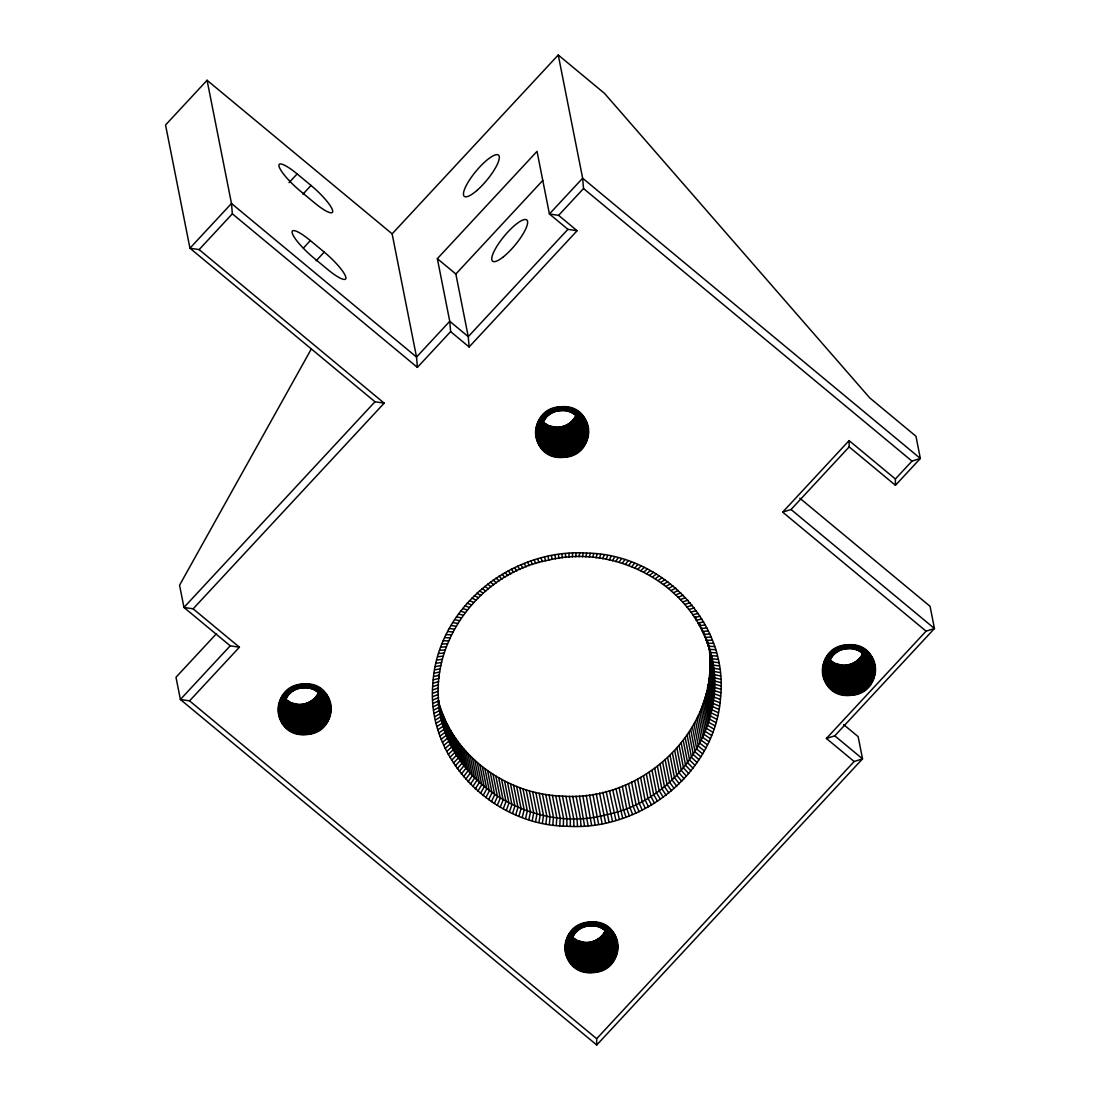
<?xml version="1.0" encoding="UTF-8"?>
<svg xmlns="http://www.w3.org/2000/svg" width="1100" height="1100" viewBox="0 0 1100 1100"><rect width="100%" height="100%" fill="white"/><g stroke="black" fill="none" stroke-linecap="round" stroke-linejoin="round"><path stroke-width="1.5" d="M566.871 826.251C493.089 825.577 425.521 758.409 432.905 683.279C437.319 607.104 512.132 547.993 586.712 553.107C660.509 553.781 728.062 620.95 720.679 696.08C716.265 772.255 641.465 831.366 566.871 826.251L566.899 818.345L562.499 796.125C506.55 794.612 452.457 755.604 438.281 700.618C443.946 780.904 531.85 835.45 607.269 814.495C679.36 799.851 731.72 720.981 709.747 649.151M437.058 726.44L442.681 722.838C421.465 650.719 476.754 573.004 548.831 560.079C618.846 542.795 699.944 588.899 712.264 661.842L718.781 662.709M562.499 796.125C641.809 802.354 719.744 730.263 709.28 649.138M303.132 687.857C329.45 684.296 331.54 726.701 305.346 726.646C279.029 730.194 276.925 687.803 303.132 687.857L303.201 684.007C338.071 680.433 340.519 733.452 306.075 734.539C271.205 738.1 268.757 685.094 303.201 684.007M560.615 410.658C586.933 407.096 589.036 449.487 562.829 449.433C536.511 452.994 534.421 410.589 560.615 410.658L560.684 406.794C595.567 403.232 598.001 456.239 563.558 457.325C528.688 460.9 526.24 407.88 560.684 406.794M568.961 557.205L569.03 553.355M589.957 925.884C616.275 922.322 618.365 964.727 592.171 964.673C565.854 968.22 563.75 925.829 589.957 925.884L590.026 922.034C624.896 918.459 627.344 971.479 592.9 972.565C558.03 976.126 555.582 923.12 590.026 922.034M847.44 648.684C873.758 645.123 875.861 687.514 849.654 687.459C823.336 691.02 821.246 648.629 847.44 648.684L847.509 644.82C882.393 641.259 884.826 694.265 850.383 695.351C815.513 698.926 813.065 645.906 847.509 644.82M302.143 734.553L302.321 726.646L297.921 704.426L291.156 702.831L285.395 699.146L289.795 721.366L285.821 727.664M559.625 457.339L559.817 449.446L555.418 427.226L548.639 425.618L542.891 421.946L547.291 444.152L543.317 450.45M563.337 826.059L563.516 818.152L559.116 795.933M588.967 972.579L589.146 964.673L584.746 942.452L577.074 940.445L571.533 936.499L575.933 958.719L571.739 964.81M846.45 695.365L846.643 687.473L842.242 665.252L834.57 663.245L829.015 659.299L833.415 681.505L829.221 687.61M559.817 825.77L560.148 817.891L555.748 795.671M572.344 556.999L572.564 553.135M300.836 734.429L301.317 726.55L296.931 704.344M558.332 457.215L558.814 449.35L554.414 427.13M556.311 825.412L556.793 817.548L552.393 795.327M587.661 972.455L588.143 964.59L583.756 942.37M845.157 695.241L845.639 687.376L841.239 665.156M552.819 824.973L553.451 817.121L549.051 794.901M304.136 687.803L304.507 683.939M561.632 410.603L562.004 406.725M575.74 556.875L576.111 553.011M590.961 925.843L591.332 921.965M848.457 648.629L848.829 644.751M299.544 734.25L300.327 726.412L295.928 704.206M557.04 457.036L557.824 449.212L553.424 426.993M549.326 824.436L550.11 816.612L545.71 794.393M586.369 972.276L587.152 964.452L582.752 942.232M843.865 695.062L844.649 687.239L840.249 665.019M545.861 823.831L546.796 816.035L542.396 793.815M579.123 556.834L579.645 552.956M298.265 734.003L299.351 726.234L294.951 704.014M555.748 456.803L556.834 449.034L552.434 426.814M542.41 823.144L543.496 815.375L539.096 793.155M585.09 972.029L586.176 964.26L581.776 942.04M842.572 694.829L843.659 687.06L839.259 664.84M538.986 822.374L540.224 814.646L535.824 792.426M305.14 687.803L305.827 683.939M562.636 410.603L563.31 406.725M582.505 556.861L583.179 552.998M591.965 925.829L592.652 921.965M849.461 648.629L850.135 644.751M297 733.714L298.375 726L293.975 703.78M554.482 456.5L555.857 448.8L551.457 426.58M535.576 821.535L536.965 813.835L532.565 791.615M583.825 971.74L585.2 964.026L580.8 941.82M841.308 694.526L842.683 686.826L838.282 664.606M532.207 820.6L533.72 812.941L529.32 790.721M585.888 556.971L586.712 553.107M295.749 733.343L297.413 725.725L293.012 703.505M553.245 456.143L554.909 448.525L550.509 426.305M528.852 819.596L530.516 811.979L526.116 789.759M582.574 971.383L584.237 963.751L579.837 941.545M840.07 694.169L841.734 686.551L837.334 664.331M525.525 818.51L527.34 810.934L522.94 788.727M306.157 687.857L307.134 683.994M563.64 410.644L564.616 406.78M589.27 557.164L590.246 553.3M592.982 925.884L593.959 922.02M850.465 648.67L851.441 644.82M294.525 732.93L296.478 725.409L292.077 703.189M552.007 455.73L553.96 448.209L549.56 425.989M522.239 817.355L524.191 809.834L519.791 787.614M581.35 970.956L583.303 963.435L578.902 941.215M838.832 693.756L840.785 686.235L836.385 664.015M518.98 816.117L521.07 808.638L516.67 786.431M592.639 557.439L593.766 553.589M293.329 732.463L295.556 725.051L291.156 702.831M550.811 455.249L553.039 447.837L548.639 425.618M515.749 814.798L517.976 807.386L513.576 785.166M580.154 970.489L582.381 963.077L577.981 940.857M837.636 693.275L839.864 685.864L835.464 663.644M512.559 813.409L514.924 806.053L510.524 783.832M307.147 687.94L308.44 684.118M564.644 410.74L565.923 406.904M595.994 557.783L597.273 553.946M593.973 925.966L595.265 922.144M851.469 648.766L852.747 644.93M292.146 731.926L294.649 724.639L290.249 702.419M549.629 454.726L552.145 447.439L547.745 425.219M509.41 811.938L511.913 804.65L507.513 782.43M578.971 969.952L581.474 962.665L577.074 940.445M836.454 692.752L838.97 685.465L834.57 663.245M506.303 810.398L508.942 803.179L504.543 780.959M599.335 558.209L600.779 554.386M291.005 731.349L293.769 724.199L289.369 701.979M548.487 454.135L551.265 446.985L546.865 424.765M503.236 808.789L506 801.639L501.6 779.419M577.83 969.375L580.594 962.225L576.194 940.005M835.312 692.161L838.09 685.011L833.69 662.791M500.211 807.111L503.112 800.03L498.712 777.81M308.137 688.077L309.732 684.296M565.634 410.877L567.215 407.082M602.676 558.704L604.257 554.923M594.962 926.104L596.558 922.322M852.459 648.904L854.04 645.109M289.891 730.702L292.916 723.704L288.516 701.484M547.374 453.502L550.413 446.49L546.013 424.284M497.241 805.351L500.266 798.352L495.866 776.133M576.716 968.742L579.741 961.73L575.341 939.51M834.199 691.529L837.237 684.53L832.838 662.31M494.312 803.536L497.461 796.606L493.061 774.386M584.746 942.452C593.381 943.14 602.277 938.08 605.66 930.023M842.242 665.252C850.878 665.926 859.76 660.88 863.143 652.809L867.543 675.029L873.689 679.154M605.99 559.281L607.723 555.527M288.819 730.015L292.091 723.181L287.691 700.961M546.301 452.815L549.587 445.967L545.188 423.748M491.425 801.639L494.711 794.791L490.311 772.571M575.644 968.055L578.916 961.207L574.516 938.987M833.126 690.841L836.412 683.994L832.013 661.774M488.606 799.686L492.002 792.921L487.603 770.701M309.127 688.27L311.011 684.53M566.61 411.056L568.494 407.33M609.29 559.941L611.174 556.215M595.952 926.296L597.836 922.556M853.435 649.082L855.319 645.356M297.921 704.426C306.24 705.072 314.793 700.452 318.423 692.876L322.822 715.096L328.859 719.482M555.418 427.226C563.723 427.873 572.275 423.239 575.919 415.663L580.319 437.882L586.341 442.283M287.774 729.286L291.294 722.604L286.894 700.384M545.27 452.072L548.79 445.404L544.39 423.184M485.829 797.651L489.349 790.982L484.949 768.763M574.599 967.312L578.119 960.63L573.719 938.424M832.095 690.099L835.615 683.43L831.215 661.21M612.576 560.684L614.598 556.985M483.106 795.561L486.75 788.975L482.35 766.755M311.382 348.865L179.561 585.214L183.961 607.434L230.216 645.824L239.401 647.212L189.558 700.865L180.386 699.476L175.986 677.256L216.549 633.586M286.784 728.489L290.538 721.999L286.137 699.793M544.266 451.289L548.02 444.799L543.62 422.579M480.439 793.402L484.192 786.912L479.793 764.706M573.609 966.529L577.362 960.025L572.962 937.819M831.091 689.315L834.845 682.825L830.445 660.605M310.104 688.49L312.276 684.832M567.586 411.29L569.759 407.619M615.821 561.495L618.007 557.824M596.929 926.516L599.101 922.859M854.411 649.316L856.584 645.645M477.84 791.189L481.704 784.795L477.304 762.575M475.296 788.92L479.27 782.622L474.87 760.402M572.646 965.69L576.62 959.393L572.22 937.173M830.143 688.476L834.116 682.179L829.716 659.973M619.066 562.375L621.39 558.759M472.808 786.569L476.891 780.381L472.491 758.161M284.914 726.784L289.107 720.692L284.707 698.473M542.396 449.584L546.59 443.479L542.19 421.272M470.388 784.176L474.567 778.085L470.181 755.865M311.053 688.765L313.528 685.19M568.549 411.565L571.01 407.976M622.27 563.337L624.731 559.763M597.877 926.791L600.352 923.216M855.374 649.591L857.835 646.016M468.036 781.729L472.312 775.734L467.913 753.527M625.446 564.382L628.059 560.849M284.048 725.862L288.447 719.991L284.35 699.352M541.544 448.663L545.93 442.777L541.846 422.152M465.74 779.213L470.126 773.341L465.726 751.121M570.873 963.889L575.273 958.018L571.491 938.974M828.369 686.689L832.755 680.804L828.987 661.76M463.513 776.655L467.995 770.88L463.595 748.674M312.001 689.095L314.751 685.602M569.484 411.881L572.234 408.402M628.609 565.496L631.359 562.004M598.826 927.121L601.576 923.629M856.309 649.908L859.059 646.429M283.236 724.9L287.815 719.249L284.364 701.786M540.732 447.7L545.311 442.035L541.846 424.586M461.354 774.043L465.933 768.378L461.533 746.171M570.061 962.926L574.64 957.275L571.189 939.826M827.558 685.726L832.136 680.075L828.671 662.612M459.264 771.375L463.939 765.834L459.539 743.614M631.716 566.679L634.618 563.241M282.48 723.91L287.238 718.479L284.089 702.611M539.962 446.696L544.72 441.279L541.585 425.411M457.256 768.652L462 763.235L457.6 741.015M569.305 961.936L574.062 956.505L570.914 940.638M826.787 684.723L831.545 679.305L828.41 663.438M312.923 689.452L315.947 686.084M570.405 412.239L573.444 408.87M634.81 567.93L637.835 564.561M599.748 927.479L602.773 924.11M857.23 650.279L860.269 646.896M455.304 765.889L460.144 760.595L455.744 738.375M450.629 331.609L469.123 346.968L577.101 230.725L567.93 229.336L549.423 213.978L537.02 151.36L437.346 258.665L449.749 321.282L450.629 331.609L417.395 367.386L416.529 357.046L392.136 233.846L207.075 80.273L165.55 124.988L189.942 248.201L374.99 401.761L384.175 403.15L193.133 608.822L183.961 607.434L374.99 401.761M469.123 346.968L468.256 336.641L449.749 321.282L416.529 357.046L231.481 203.486L189.942 248.201L199.127 249.59L232.347 213.812L231.481 203.486L207.075 80.273M289.066 182.614L297.151 173.924L311.025 185.446A26.785 5.39 42.9 0 1 332.64 210.636A26.785 5.39 42.9 0 1 314.462 202.812L300.589 191.29A26.785 5.39 42.9 0 1 278.974 166.1A26.785 5.39 42.9 0 1 297.151 173.924M302.954 194.136L311.025 185.446M303.421 248.022L310.337 240.57L324.225 252.093A26.785 5.39 42.9 0 1 345.84 277.282A26.785 5.39 42.9 0 1 327.663 269.459L313.789 257.95A26.785 5.39 42.9 0 1 292.174 232.76A26.785 5.39 42.9 0 1 310.337 240.57M316.14 260.782L324.225 252.093M392.136 233.846L558.25 55L604.519 93.39L869.701 397.856L915.956 436.246L920.356 458.466L895.441 485.293L849.173 446.902L849.104 440.605L895.372 478.995L895.441 485.293M567.93 229.336L468.256 336.641L455.854 274.024L542.781 180.441M895.372 478.995L911.982 461.12L920.356 458.466L582.643 178.214L549.423 213.978L558.607 215.366L583.523 188.54L582.643 178.214L558.25 55M230.216 645.824L180.386 699.476L596.736 1045L862.537 758.849L858.138 736.629L843.59 724.57M799.796 498.19L930.05 606.293L934.45 628.513L926.076 631.166L782.664 512.146L849.104 440.605M782.664 512.146L791.037 509.493L849.173 446.902M826.402 738.471L834.776 735.817L862.537 758.849L854.15 761.503L826.402 738.471L926.076 631.166M834.776 735.817L934.45 628.513L791.037 509.493M596.736 1045L596.668 1038.716L854.15 761.503M539.261 445.665L544.184 440.481L541.035 424.614M281.779 722.879L286.688 717.695L283.553 701.827M453.434 763.084L458.356 757.9L453.956 735.68M826.086 683.691L831.009 678.507L827.86 662.64M568.604 960.905L573.513 955.721L570.377 939.854M637.862 569.264L641.025 565.95M451.646 760.237L456.638 755.178L452.237 732.957M571.312 412.651L574.612 409.406M313.816 689.865L317.13 686.606M640.874 570.666L644.174 567.421M858.138 650.678L861.438 647.433M600.641 927.891L603.955 924.633M538.615 444.606L543.675 439.67L540.856 425.384M281.119 721.806L286.192 716.87L283.36 702.598M449.914 757.336L454.987 752.4L450.587 730.18M825.44 682.632L830.5 677.696L827.681 663.41M567.944 959.832L573.018 954.896L570.501 942.205M448.277 754.407L453.406 749.595L449.02 727.375M643.844 572.138L647.281 568.961M538.01 443.506L543.221 438.831L540.664 425.48M280.528 720.72L285.739 716.031L283.181 702.694M446.71 751.424L451.908 746.749L447.507 724.529M824.835 681.533L830.046 676.857L827.846 665.748M567.352 958.746L572.564 954.058L570.364 942.947M572.192 413.105L575.754 409.984M314.696 690.305L318.271 687.197M646.786 573.678L650.348 570.57M859.018 651.131L862.579 648.01M601.521 928.331L605.096 925.224M445.211 748.412L450.491 743.861L446.091 721.641M537.474 442.379L542.809 437.965L540.595 426.429M279.991 719.593L285.326 715.165L283.113 703.643M443.809 745.374L449.144 740.946L444.744 718.726M824.299 680.405L829.634 675.991L827.75 666.462M566.816 957.619L572.151 953.205L570.268 943.676M649.674 575.286L653.373 572.248M442.475 742.28L447.865 738.004L443.465 715.784M573.045 413.586L576.868 410.616M315.549 690.8L319.385 687.83M652.52 576.964L656.356 574.007M859.87 651.612L863.692 648.656M602.374 928.826L606.21 925.856M536.993 441.237L542.438 437.085L540.581 427.391M279.51 718.438L284.955 714.285L283.099 704.591M441.224 739.173L446.669 735.02L442.269 712.8M823.817 679.264L829.263 675.111L827.695 667.178M566.335 956.464L571.78 952.311L570.212 944.378M440.055 736.037L445.555 732.009L441.155 709.803M655.325 578.71L659.285 575.822M536.58 440.069L542.121 436.191M279.097 717.269L284.639 713.391L283.099 706.131M438.969 732.861L444.51 728.984L440.11 706.764M823.405 678.095L828.946 674.217M565.923 955.295L571.464 951.418L570.199 945.065M573.87 414.123L577.94 411.317M316.374 691.322L320.457 688.518M658.075 580.525L662.159 577.72M860.695 652.149L864.765 649.344M603.199 929.349L607.283 926.544M437.965 729.657L443.561 725.918L438.487 700.796M660.784 582.395L664.991 579.673M536.223 438.873L541.846 435.27L540.499 428.656M278.74 716.086L284.364 712.484M823.048 676.899L828.671 673.296L827.64 668.264M565.565 954.112L571.189 950.51M436.219 723.195L441.884 719.73L438.419 702.281M574.668 414.686L578.985 412.046M317.171 691.886L321.502 689.26M663.438 584.334L667.755 581.707M861.492 652.712L865.81 650.072M603.996 929.912L608.327 927.286M535.934 437.676L541.626 434.349M278.438 714.876L284.13 711.549M435.462 719.936L441.155 716.609M822.759 675.702L828.451 672.375M565.263 952.902L570.955 949.575M666.036 586.341L670.477 583.798M434.803 716.65L440.522 713.474M575.424 415.291L579.989 412.83M317.941 692.491L322.493 690.044M668.594 588.404L673.145 585.956M862.249 653.317L866.814 650.87M604.766 930.518L609.317 928.07M535.7 436.453L541.447 433.414M278.218 713.652L283.965 710.614M434.225 713.364L439.973 710.325M822.525 674.479L828.273 671.44M565.043 951.692L570.79 948.64M671.082 590.521L675.744 588.17M433.73 710.05L439.505 707.149M535.535 435.215L541.324 432.465M278.053 712.429L283.827 709.679M433.331 706.723L439.106 703.973M822.36 673.255L828.149 670.491M564.877 950.455L570.652 947.705M576.166 415.924L580.938 413.669M318.67 693.138L323.455 690.882M673.516 592.707L678.288 590.452M862.991 653.95L867.763 651.695M605.495 931.164L610.28 928.909M433.001 703.395L438.804 700.783M675.895 594.935L680.776 592.79M535.425 433.978L541.241 431.516M277.942 711.191L283.745 708.73M432.768 700.04L438.584 697.579M822.25 672.018L828.066 669.543M564.768 949.218L570.57 946.756M576.854 416.598L581.845 414.549M319.371 693.811L324.363 691.749M678.219 597.231L683.196 595.183M863.679 654.624L868.67 652.575M606.196 931.838L611.188 929.789M432.63 696.699L438.433 694.375M680.474 599.582L685.561 597.63M535.398 432.74L541.214 430.567M277.901 709.954L283.718 707.768M432.561 693.344L438.377 691.171M822.223 670.766L828.039 668.594M564.726 947.98L570.543 945.794M577.527 417.312L582.711 415.47M320.031 694.513L325.215 692.67M682.66 601.975L687.844 600.146M869.536 653.496L864.352 655.339L863.72 652.163M606.856 932.539L612.04 930.696M432.589 689.989L438.405 687.954M684.791 604.436L690.071 602.704M535.425 431.502L541.227 429.605M277.929 708.702L283.745 706.819M432.699 686.634L438.515 684.75M822.25 669.529L828.053 667.631M564.754 946.729L570.57 944.845M578.146 418.041L583.523 416.433M320.664 695.255L326.04 693.632M432.905 683.279L438.707 681.533M686.854 606.939L692.23 605.316M864.971 656.067L870.348 654.459M607.489 933.281L612.865 931.659M535.507 430.251L541.296 428.656M278.025 707.465L283.814 705.856M433.194 679.924L438.982 678.329L438.35 675.152M822.332 668.277L828.121 666.683M564.85 945.491L570.639 943.896M688.848 609.482L694.32 607.984M433.565 676.582L439.34 675.125M578.724 418.811L584.279 417.422M321.241 696.011L326.796 694.636M690.786 612.081L696.341 610.706M865.549 656.837L871.104 655.449M608.066 934.037L613.621 932.662M535.659 429.014L541.42 427.707L540.788 424.531M278.176 706.227L283.924 704.907L283.305 701.745M434.019 673.255L439.78 671.935M822.484 667.04L828.245 665.734L827.612 662.558M565.001 944.254L570.749 942.934M692.643 614.735L698.28 613.47M434.569 669.928L440.303 668.759M579.274 419.595L584.994 418.454M694.43 617.416L700.15 616.275M321.778 696.809L327.498 695.668M866.099 657.635L871.819 656.48M608.602 934.835L614.322 933.694M535.879 427.79L541.585 426.759M435.201 666.614L440.908 665.582M278.396 704.99L284.103 703.973M822.704 665.816L828.41 664.785M565.221 943.016L570.928 941.999M701.951 619.121L696.149 620.152L695.53 616.976M435.916 663.314L441.595 662.434M579.769 420.42L585.64 419.526M697.799 622.916L703.67 622.023M322.286 697.62L328.157 696.726M866.594 658.446L872.465 657.553M609.111 935.66L614.982 934.753M536.168 426.566L541.805 425.824M436.714 660.027L442.351 659.285M278.671 703.78L284.309 703.038M822.992 664.592L828.63 663.85M565.496 941.806L571.134 941.064M705.32 624.951L699.38 625.721L698.748 622.559M580.223 421.259L586.231 420.612M437.607 656.755L443.204 656.164M706.888 627.935L700.879 628.567L699.93 623.81M322.74 698.473L328.749 697.826M867.048 659.285L873.056 658.639M609.565 936.499L615.574 935.852M536.511 425.356L542.066 424.902M438.57 653.51L444.139 653.056M708.372 630.946L702.295 631.455L701.676 628.279M279.015 702.57L284.584 702.102M823.336 663.382L828.891 662.929M565.84 940.596L571.409 940.129M580.635 422.125L586.768 421.74M709.775 633.985L703.643 634.37L703.024 631.194M867.46 660.151L873.593 659.766M323.153 699.325L329.285 698.954M609.977 937.351L616.11 936.98M439.629 650.293L445.143 649.962M711.109 637.079L704.921 637.326L703.973 632.555M536.91 424.174L542.369 423.981M440.77 647.089L446.229 646.896M823.735 662.2L829.194 662.007M279.428 701.374L284.886 701.195M566.252 939.4L571.711 939.221M581.006 423.005L587.249 422.895M712.36 640.186L706.117 640.296L705.485 637.12M867.831 661.031L874.074 660.921M323.524 700.205L329.766 700.095M610.349 938.231L616.591 938.121M441.98 643.913L447.397 643.857M713.529 643.321L707.231 643.308L706.296 638.55M537.377 422.991L542.74 423.087M443.286 640.764L448.635 640.846M824.202 661.018L829.565 661.114M279.895 700.205L285.244 700.288M566.72 938.231L572.069 938.314M581.322 423.899L587.675 424.064M714.615 646.498L708.276 646.346L707.327 641.575M868.148 661.925L874.5 662.09M323.84 701.112L330.179 701.264M610.665 939.139L617.004 939.29M444.661 637.643L449.955 637.862M715.619 649.701L709.225 649.399L707.657 641.465M537.9 421.85L543.139 422.207M581.598 424.806L588.019 425.246M824.725 659.876L829.964 660.234M868.423 662.846L874.844 663.273M446.119 634.562L451.357 634.92M710.105 652.479L716.54 652.919M280.418 699.05L285.656 699.408M324.115 702.02L330.536 702.46M567.243 937.076L572.481 937.434M610.94 940.046L617.361 940.486M710.902 655.586L717.365 656.164M447.659 631.51L452.829 631.991M581.831 425.741L588.321 426.456M868.656 663.768L875.146 664.482M711.631 658.707L718.121 659.423M324.335 702.941L330.825 703.656M611.16 940.968L617.65 941.683M538.491 420.723L543.592 421.341M825.316 658.749L830.404 659.368M449.268 628.485L454.369 629.104M281.009 697.923L286.096 698.541M567.82 935.949L572.921 936.567M450.959 625.501L455.991 626.244M582.01 426.676L588.555 427.68M868.835 664.702L875.38 665.706M712.814 665.005L719.359 665.995M324.514 703.876L331.059 704.88M611.339 941.902L617.884 942.906M719.854 669.309L713.281 668.168L709.514 649.124M539.124 419.623L544.074 420.489M825.949 657.649L830.899 658.529M452.732 622.559L457.683 623.439M281.641 696.822L286.591 697.702M568.466 934.862L573.416 935.729M582.134 427.611L588.72 428.904M868.959 665.651L875.545 666.93M720.266 672.636L713.68 671.357L708.537 644.545M324.651 704.825L331.224 706.104M611.476 942.851L618.049 944.144M454.575 619.658L459.442 620.661M720.582 675.964L713.982 674.548L709.582 652.327M539.825 418.55L544.61 419.678M826.65 656.576L831.435 657.704M456.486 616.798L461.271 617.911M282.343 695.764L287.127 696.877M569.168 933.79L573.952 934.904M588.816 430.141L582.216 428.574L580.663 420.049M875.641 668.168L869.041 666.6L867.171 656.494M720.816 679.319L714.202 677.737L709.803 655.518M331.334 707.341L324.72 705.774L323.166 697.263M618.159 945.381L611.545 943.8L609.689 933.694M720.968 682.66L714.354 680.941L709.954 658.721M458.48 613.979L463.183 615.216M588.857 431.379L582.244 429.522L580.071 418.248M875.683 669.405L869.069 667.549L867.185 658.02M721.023 686.015L714.409 684.159L710.009 661.939M331.375 708.593L324.748 706.723L322.575 695.447M618.2 946.619L611.572 944.763L609.716 935.069M540.581 417.519L545.188 418.88M827.406 655.545L832.013 656.906M460.543 611.201L465.149 612.576M283.085 694.719L287.705 696.094M569.91 932.759L574.53 934.12M720.995 689.37L714.381 687.362L709.981 665.143M588.83 432.63L582.216 430.471L579.7 417.78M875.655 670.656L869.041 668.498L866.841 656.975M720.885 692.725L714.271 690.58L709.871 668.36M331.347 709.83L324.734 707.685L322.218 694.994M618.173 947.856L611.559 945.711L609.345 934.189M462.674 608.479L467.184 609.964M720.679 696.08L714.079 693.784L709.679 671.564M541.379 416.515L545.806 418.11M828.204 654.541L832.631 656.136M464.874 605.811L469.288 607.406M283.896 693.729L288.324 695.324M570.721 931.755L575.149 933.35M588.734 433.868L582.148 431.434L579.604 418.082M875.559 671.894L868.973 669.46L866.456 656.755M720.39 699.435L713.804 696.987L709.404 674.768M331.251 711.081L324.665 708.634L322.107 695.296M618.076 949.107L611.49 946.66L608.974 933.969M720.019 702.776L713.446 700.191L709.046 677.971M467.129 603.185L471.46 604.89M588.582 435.105L582.038 432.382L579.205 418.096M875.407 673.131L868.862 670.409L866.03 656.123M719.565 706.104L713.006 703.381L708.606 681.161M331.1 712.319L324.541 709.582L321.722 695.31M617.925 950.345L611.366 947.609L608.548 933.336M542.231 415.553L546.452 417.368M829.056 653.579L833.277 655.394M469.466 600.614L473.688 602.429M284.749 692.766L288.97 694.581M571.574 930.793L575.795 932.607M719.015 709.431L712.484 706.558L708.084 684.351M588.362 436.342L581.859 433.317L578.724 417.45M875.188 674.369L868.684 671.357L865.549 655.476M718.383 712.745L711.879 709.734L707.479 687.514M330.88 713.543L324.376 710.531L321.241 694.664M617.705 951.569L611.201 948.558L608.066 932.69M471.859 598.098L475.984 600.023M717.668 716.045L711.191 712.896L706.791 690.676M543.139 414.631L547.154 416.666M829.964 652.658L833.979 654.692M474.32 595.623L478.335 597.658M285.643 691.831L289.657 693.866M572.467 929.871L576.482 931.893M588.087 437.553L581.652 434.266L578.188 416.804M874.912 675.592L868.477 672.293L864.696 653.249M716.87 719.331L710.435 716.031L706.035 693.811M330.605 714.766L324.156 711.466L320.705 694.018M617.43 952.793L610.981 949.492L607.53 932.044M715.976 722.604L709.582 719.166L705.183 696.946M476.85 593.216L480.755 595.361M587.744 438.763L581.391 435.188L577.61 416.144M874.569 676.789L868.216 673.214L864.435 654.17M715.014 725.849L708.648 722.274L704.261 700.054M330.261 715.976L323.895 712.388L320.127 693.344M617.086 954.003L610.72 950.428L607.269 932.965M713.955 729.066L707.644 725.354L703.244 703.134M544.074 413.751L547.869 415.993M830.899 651.777L834.694 654.019M479.421 590.879L483.23 593.106M286.591 690.951L290.386 693.192M573.416 928.977L577.211 931.219M587.331 439.959L581.075 436.095L577.308 417.051M874.156 677.985L867.9 674.135L863.816 653.496M712.827 732.27L706.558 728.42L702.158 706.2M329.849 717.159L323.593 713.309L319.811 694.265M616.674 955.185L610.418 951.335L606.32 930.71M482.061 588.582L485.746 590.92M711.604 735.446L705.389 731.459L701.002 709.239M586.864 441.127L580.717 437.002L576.317 414.783M710.311 738.595L704.151 734.47L699.751 712.25M329.381 718.341L323.235 714.202L318.835 691.996M616.206 956.367L610.06 952.229L605.962 931.604M545.064 412.913L548.639 415.346M831.889 650.939L835.464 653.373M484.77 586.355L488.331 588.789M287.581 690.112L291.143 692.546M574.406 928.152L577.967 930.586M708.923 741.716L702.831 737.454L698.431 715.234M873.166 680.309L867.144 675.909L862.744 653.689M707.465 744.796L701.442 740.41L697.043 718.19M615.684 957.509L609.648 953.122L605.248 930.902M487.52 584.183L490.971 586.712M705.925 747.849L699.971 743.325L695.571 721.105M546.095 412.115L549.423 414.741M832.92 650.141L836.247 652.768M490.325 582.092L493.652 584.705M288.613 689.329L291.94 691.941M575.438 927.355L578.765 929.968M585.764 443.41L579.865 438.749L575.465 416.529M872.589 681.436L866.69 676.775L862.29 654.555M704.316 750.874L698.418 746.213L694.018 723.992M328.268 720.61L322.382 715.949L317.982 693.743M615.092 958.636L609.207 953.975L604.808 931.769M702.625 753.857L696.795 749.072L692.395 726.852M583.523 188.54L911.982 461.12M558.607 215.366L577.101 230.725M437.346 258.665L455.854 274.024M232.347 213.812L417.395 367.386M199.127 249.59L384.175 403.15M193.133 608.822L239.401 647.212M189.558 700.865L596.668 1038.716M493.185 580.044L496.389 582.752M871.942 682.536L866.195 677.614L861.795 655.394M585.118 444.496L579.37 439.587L574.97 417.368M700.851 756.8L695.104 751.891L690.704 729.671M614.46 959.736L608.712 954.827L604.312 932.607M327.635 721.71L321.887 716.801L317.488 694.581M699.009 759.701L693.344 754.669L688.944 732.449M833.992 649.399L837.072 652.19M547.168 411.373L550.248 414.164M496.1 578.077L499.166 580.869M576.51 926.612L579.59 929.404M289.685 688.586L292.765 691.377M871.241 683.595L865.659 678.439L861.259 656.219M584.416 445.569L578.834 440.413L574.434 418.192M697.098 762.561L691.515 757.405L687.115 735.185M613.759 960.809L608.176 955.639L603.776 933.433M326.934 722.782L321.351 717.612L316.951 695.393M695.104 765.38L689.604 760.1L685.204 737.88M499.056 576.166L501.999 579.04M870.499 684.64L865.081 679.236L860.681 657.016M583.674 446.6L578.256 441.21L573.856 418.99M693.055 768.157L687.638 762.754L683.237 740.534M613.016 961.84L607.599 956.436L603.199 934.216M326.191 723.814L320.774 718.41L316.374 696.19M690.924 770.88L685.602 765.352L681.202 743.133M835.093 648.711L837.925 651.668M548.268 410.685L551.1 413.641M502.054 574.337L504.873 577.294M577.61 925.925L580.429 928.867M290.785 687.885L293.604 690.841M869.701 685.63L864.476 680.006L860.076 657.786M582.876 447.604L577.651 441.966L573.251 419.76M688.724 773.548L683.499 767.91L679.099 745.704M612.205 962.844L606.98 957.206L602.58 934.986M325.38 724.817L320.155 719.18L315.755 696.96M686.455 776.174L681.326 770.426L676.926 748.206M505.106 572.564L507.801 575.602M868.849 686.592L863.816 680.735L859.416 658.515M582.024 448.566L576.991 442.709L572.591 420.489M684.118 778.745L679.099 772.888L674.699 750.668M611.352 963.806L606.334 957.949L601.934 935.729M324.528 725.78L319.509 719.923L315.109 697.702M836.234 648.065L838.791 651.173M549.409 410.039L551.966 413.146M508.2 570.873L510.757 573.98M681.725 781.261L676.803 775.294L672.402 753.088M578.751 925.279L581.309 928.372M291.926 687.252L294.484 690.346M867.941 687.527L863.129 681.45L858.729 659.23M581.116 449.487L576.304 443.424L571.904 421.204M679.264 783.736L674.451 777.659L670.051 755.439M610.459 964.727L605.632 958.65L601.232 936.444M323.634 726.701L318.808 720.624L314.407 698.404M511.335 569.25L513.755 572.413M676.748 786.143L672.031 779.955L667.631 757.749M866.992 688.408L862.4 682.124L858 659.904M580.168 450.381L575.575 444.098L571.175 421.877M674.163 788.48L669.57 782.21L665.17 759.99M609.51 965.607L604.918 959.338L600.518 937.117M322.685 727.581L318.093 721.298L313.692 699.091M837.402 647.474L839.685 650.719M550.577 409.447L552.86 412.692M514.511 567.696L516.794 570.928M579.92 924.688L582.202 927.933M293.095 686.661L295.377 689.893M671.523 790.776L667.04 784.396L662.64 762.176M866.003 689.246L861.644 682.77L857.244 660.55M579.178 451.206L574.819 444.744L570.419 422.524M668.827 793.004L664.455 786.527L660.055 764.308M608.52 966.446L604.148 959.97L599.748 937.75M321.695 728.42L317.322 721.944L312.923 699.724M517.715 566.211L519.86 569.525M666.064 795.176L661.815 788.604L657.429 766.384M864.971 690.03L860.846 683.375L856.446 661.155M578.146 452.004L574.021 445.349L569.621 423.129M663.259 797.266L659.134 790.611L654.734 768.391M607.489 967.244L603.364 960.575L598.964 938.369M320.664 729.218L316.539 722.549L312.139 700.342M838.599 646.951L840.606 650.306M551.774 408.925L553.781 412.28M520.96 564.809L522.967 568.178M581.116 924.151L583.124 927.52M294.291 686.125L296.299 689.494M660.399 799.315L656.398 792.564L651.998 770.344M863.912 690.773L860.035 683.939L855.635 661.732M577.087 452.746L573.21 445.913L568.81 423.692M657.498 801.281L653.62 794.447L649.22 772.241M606.416 967.986L602.539 961.152L598.139 938.933M319.591 729.96L315.714 723.126L311.314 700.906M524.246 563.489L526.116 566.899M654.541 803.192L650.788 796.276L646.388 774.056M862.799 691.474L859.183 684.475L854.782 662.255M575.974 453.434L572.357 446.449L567.957 424.229M651.53 805.021L647.914 798.036L643.514 775.816M605.316 968.674L601.7 961.689L597.3 939.469M318.491 730.648L314.875 723.662L310.475 701.442M839.822 646.47L841.541 649.935M552.998 408.444L554.716 411.909M527.56 562.237L529.279 565.702M582.34 923.67L584.059 927.149M295.515 685.644L297.234 689.123M648.477 806.795L644.985 799.727L640.599 777.508M861.657 692.106L858.303 684.97L853.902 662.75M574.832 454.08L571.477 446.944L567.077 424.724M645.384 808.486L642.029 801.35L637.629 779.13M604.175 969.32L600.82 962.17L596.42 939.964M317.35 731.294L313.995 724.144L309.595 701.938M530.901 561.055L532.482 564.575M642.249 810.109L639.031 802.904L634.631 780.684M860.489 692.697L857.409 685.424L853.009 663.204M573.664 454.671L570.584 447.397L566.184 425.178M639.086 811.662L635.993 804.389L631.592 782.169M603.006 969.911L599.926 962.624L595.526 940.404M316.181 731.885L313.101 724.598L308.701 702.377M841.074 646.044L842.504 649.619M554.249 408.018L555.679 411.592M534.27 559.955L535.7 563.53M635.869 813.148L632.926 805.805L628.526 783.585M583.577 923.258L585.007 926.819M296.752 685.231L298.183 688.793M859.293 693.234L856.487 685.836L852.088 663.616M572.467 455.207L569.663 447.81L565.263 425.59M632.624 814.55L629.819 807.139L625.419 784.933M601.81 970.434L599.005 963.036L594.605 940.816M314.985 732.407L312.18 725.01L307.78 702.79M537.666 558.938L538.945 562.554M629.337 815.87L626.67 808.418L622.284 786.197M858.069 693.715L855.553 686.194L851.152 663.974M571.244 455.689L568.727 448.168L564.327 425.947M626.024 817.135L623.507 809.614L619.107 787.394M600.586 970.915L598.07 963.407L593.67 941.188M313.761 732.889L311.245 725.381L306.845 703.161M622.683 818.304L615.904 788.521M842.325 645.686L843.466 649.344M555.5 407.66L556.641 411.317M541.076 557.989L542.217 561.646M584.842 922.886L585.984 926.544M298.018 684.86L299.159 688.518M856.831 694.127L850.204 664.304M570.006 456.101L563.379 426.277M619.314 819.404L612.686 789.58M599.349 971.341L592.707 941.518M312.524 733.315L305.882 703.477M615.918 820.421L609.441 790.556M544.527 557.136L545.518 560.821M855.566 694.499L849.227 664.579M568.741 456.473L562.402 426.553M612.507 821.37L606.169 791.45M598.084 971.699L591.745 941.793M311.259 733.673L304.92 703.766M609.07 822.223L602.869 792.275M843.604 645.384L844.456 649.11M556.779 407.344L557.631 411.084M547.979 556.352L548.831 560.079M586.121 922.584L586.96 926.31M299.296 684.558L300.135 688.284M854.287 694.801L848.251 664.812M567.462 456.775L561.426 426.786M605.605 823.006L599.569 793.031M596.805 972.015L590.755 942.026M309.98 733.975L303.93 704M847.261 665.005L852.995 695.049M846.258 665.143L851.702 695.227M845.254 665.239L850.383 695.351M844.25 665.294L848.65 687.514L849.076 695.42M843.246 665.294L847.646 687.514L847.77 695.42M560.436 426.979L566.17 457.022M559.433 427.116L564.877 457.201M558.429 427.212L563.558 457.325M557.425 427.268L561.825 449.487L562.251 457.394M556.421 427.268L560.821 449.487L560.945 457.394M596.241 793.705L602.126 823.707M592.9 794.296L598.634 824.34M589.545 794.805L595.127 824.876M586.176 795.245L591.607 825.33M582.808 795.616L588.087 825.715M579.425 795.891L584.554 826.004M576.043 796.098L580.442 818.317L581.02 826.224M572.646 796.221L577.046 818.441L577.486 826.348M569.264 796.276L573.664 818.482L573.939 826.402M565.881 796.235L570.281 818.455L570.405 826.361M589.765 942.219L595.513 972.249M588.775 942.356L594.206 972.441M587.771 942.452L592.9 972.565M586.768 942.494L591.154 964.714L591.594 972.634M585.75 942.508L590.15 964.714L590.274 972.634M302.94 704.179L308.688 734.223M301.95 704.33L307.381 734.415M300.946 704.426L306.075 734.539M299.942 704.468L304.329 726.688L304.769 734.607M298.925 704.481L303.325 726.688L303.449 734.607M551.457 555.651L552.145 559.405M844.896 645.136L845.446 648.918M558.071 407.11L558.621 410.891M554.95 555.019L555.5 558.814M587.414 922.336L587.95 926.117M300.589 684.31L301.125 688.091M558.456 554.482L558.841 558.291M846.202 644.944L846.436 648.78M559.377 406.918L559.611 410.74M588.72 922.157L588.954 925.98M561.976 554.029L562.21 557.851M301.895 684.131L302.129 687.954M565.496 553.644L565.592 557.494M476.836 190.52A26.785 7.026 -50.3 0 0 498.699 155.306A26.785 7.026 -50.3 0 0 468.641 181.349A26.785 7.026 -50.3 0 0 476.836 190.52M503.429 256.781A26.785 7.026 -50.3 0 0 527.381 220.77A26.785 7.026 -50.3 0 0 498.259 244.145A26.785 7.026 -50.3 0 0 503.429 256.781"/></g></svg>
